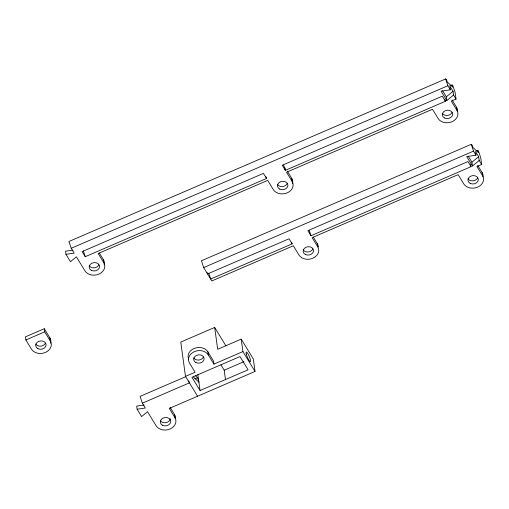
<?xml version="1.0" encoding="UTF-8"?>
<svg xmlns="http://www.w3.org/2000/svg" width="509" height="509" viewBox="0 0 509 509"><rect width="100%" height="100%" fill="white"/><g stroke="black" fill="none" stroke-linecap="round" stroke-linejoin="round"><path stroke-width="0.76" d="M446.819 100.572L446.304 96.825L453.042 91.289L449.854 86.066L450.37 89.807L441.093 91.175L446.819 100.572L453.551 95.03L453.042 91.289M472.441 165.966L471.932 162.225L478.664 156.683L475.482 151.459L475.991 155.2L466.721 156.575L472.441 165.966L479.179 160.43L478.664 156.683M449.848 85.875L452.037 84.933L452.781 87.204L447.258 82.006L446.514 79.735L445.649 78.927L68.969 241.476L71.203 248.284L74.161 253.132L65.979 254.341L65.546 251.223L72.991 250.123M71.203 248.284L447.888 85.735L450.37 89.807M266.531 178.468L263.427 173.378L82.146 251.605L85.251 256.695L266.531 178.468L265.793 176.222M445.451 101.259L442.346 96.163L282.26 165.247L285.364 170.343L445.451 101.259L444.974 99.809M452.037 84.933L452.902 85.747L455.135 92.555L456.032 99.102L451.324 101.138L456.923 110.326A10.466 8.354 -7.8 0 1 451.986 121.74A10.466 8.354 -7.8 0 1 438.09 118.451L432.491 109.263L286.529 172.252L292.128 181.439A10.466 8.354 -7.8 0 1 287.191 192.86A10.466 8.354 -7.8 0 1 273.295 189.571L267.696 180.377L98.186 253.527L103.785 262.72A10.466 8.354 -7.8 0 1 98.848 274.135A10.466 8.354 -7.8 0 1 84.952 270.845L76.401 256.81L70.458 261.696L65.979 254.341M476.208 150.957L477.665 150.327L478.409 152.598L472.886 147.4L472.142 145.135L471.277 144.321L201.443 260.767L203.676 267.575L211.827 280.943L293.318 245.777L298.923 254.964A10.466 8.354 -7.8 0 0 312.819 258.254A10.466 8.354 -7.8 0 0 317.756 246.84L317.33 243.716L313.328 237.156M44.283 328.719L25.45 336.843L25.876 339.967L31.475 349.155A10.466 8.354 -7.8 0 0 45.377 352.444A10.466 8.354 -7.8 0 0 50.315 341.03L49.882 337.906L44.283 328.719L44.709 331.836L50.315 341.03M25.876 339.967L44.709 331.836M203.676 267.575L473.51 151.128L475.991 155.2M291.663 242.367L292.153 243.868L210.662 279.034L208.754 273.225M471.079 166.653L467.975 161.563L307.888 230.647L310.993 235.737L471.079 166.653L470.367 164.477M477.665 150.327L478.53 151.141L480.763 157.949L481.66 164.502L476.952 166.532L482.551 175.72A10.466 8.354 -7.8 0 1 477.614 187.14A10.466 8.354 -7.8 0 1 463.718 183.851L458.119 174.657L312.157 237.646L317.756 246.84M225.971 345.967L214.683 327.44L180.778 342.067L185.48 376.38L197.575 396.231M144.13 405.018L136.686 406.118L137.118 409.236L141.597 416.591L147.54 411.705L156.091 425.74A10.466 8.354 -7.8 0 0 169.987 429.03A10.466 8.354 -7.8 0 0 174.924 417.615L169.325 408.422L255.022 371.443L253.31 358.966L241.215 339.115L217.674 349.276L214.683 327.44M185.48 376.38L195.087 372.238L189.488 363.044A10.466 8.354 -7.8 0 1 194.425 351.63A10.466 8.354 -7.8 0 1 208.321 354.919L213.92 364.107L242.927 351.592L241.215 339.115M185.747 376.679L140.109 396.371L142.342 403.179L145.3 408.027L137.118 409.236M194.852 378.919L197.543 377.754L199.038 382.297L193.509 377.099M142.342 403.179L189.431 382.863L188.756 380.821M225.474 379.549L224.189 370.196L243.875 361.702M200.043 390.524L248.074 369.801L240.006 356.567L191.982 377.29L200.043 390.524L197.886 374.751M195.335 375.68L197.543 377.754M453.551 95.03L456.032 99.102M452.1 99.987L456.497 107.208A10.466 8.354 -7.8 0 1 457.476 111.426M442.626 90.787L446.304 96.825M479.179 160.43L481.66 164.502M477.722 165.38L482.125 172.602A10.466 8.354 -7.8 0 1 483.105 176.82M468.255 156.187L471.932 162.225M287.299 171.1L291.702 178.322A10.466 8.354 -7.8 0 1 292.484 183.641M292.153 243.868L289.055 238.772L207.557 273.944L207.093 272.531M242.927 351.592L255.022 371.443M220.963 364.902L224.189 370.196M188.553 358.934A10.466 8.354 -7.8 0 1 194.623 348.264A10.466 8.354 -7.8 0 1 207.895 351.802L213.494 360.989L213.92 364.107M99.357 253.037L103.359 259.596A10.466 8.354 -7.8 0 1 104.141 264.915M170.101 407.27L174.498 414.491A10.466 8.354 -7.8 0 1 175.478 418.716M471.277 144.321L473.51 151.128M445.649 78.927L447.888 85.735M309.268 230.494L310.993 235.737M283.64 165.101L285.364 170.343M83.342 250.892L85.251 256.695M482.125 172.602L482.551 175.72M456.497 107.208L456.923 110.326M291.702 178.322L292.128 181.439M285.04 168.002L285.256 169.561M207.895 351.802L208.321 354.919M174.498 414.491L174.924 417.615M103.359 259.596L103.785 262.72M477.62 177.826A5.23 4.18 -7.8 0 1 472.976 180.841A5.23 4.18 -7.8 0 1 468 178.697M312.825 248.946A5.23 4.18 -7.8 0 1 308.18 251.955A5.23 4.18 -7.8 0 1 303.199 249.817M317.33 243.716A10.466 8.354 -7.8 0 1 318.322 246.84M170.28 418.633A5.23 4.18 -7.8 0 1 166.029 422.635A5.23 4.18 -7.8 0 1 160.373 420.587M203.39 357.025A5.23 4.18 -7.8 0 1 198.745 360.035A5.23 4.18 -7.8 0 1 193.77 357.897M451.992 112.432A5.23 4.18 -7.8 0 1 447.347 115.441A5.23 4.18 -7.8 0 1 442.372 113.303M98.854 264.826A5.23 4.18 -7.8 0 1 94.21 267.836A5.23 4.18 -7.8 0 1 89.234 265.692M287.197 183.552A5.23 4.18 -7.8 0 1 282.552 186.561A5.23 4.18 -7.8 0 1 277.577 184.417M45.384 343.136A5.23 4.18 -7.8 0 1 40.733 346.145A5.23 4.18 -7.8 0 1 35.757 344.001M49.882 337.906A10.466 8.354 -7.8 0 1 50.665 343.225M470.176 183.38A5.23 4.18 -7.8 0 0 478.333 179.862A5.23 4.18 -7.8 0 0 470.895 176.108A5.23 4.18 -7.8 0 0 470.176 183.38M305.381 254.5A5.23 4.18 -7.8 0 0 313.538 250.982A5.23 4.18 -7.8 0 0 306.1 247.228A5.23 4.18 -7.8 0 0 305.381 254.5M246.261 354.016A5.23 1.037 66.7 0 0 250.193 361.638A5.23 1.037 66.7 0 0 248.545 354.862A5.23 1.037 66.7 0 0 246.261 354.016M162.549 425.276A5.23 4.18 -7.8 0 0 170.706 421.757A5.23 4.18 -7.8 0 0 163.268 418.004A5.23 4.18 -7.8 0 0 162.549 425.276M195.946 362.58A5.23 4.18 -7.8 0 0 204.103 359.061A5.23 4.18 -7.8 0 0 196.665 355.307A5.23 4.18 -7.8 0 0 195.946 362.58M444.548 117.986A5.23 4.18 -7.8 0 0 452.705 114.468A5.23 4.18 -7.8 0 0 445.267 110.714A5.23 4.18 -7.8 0 0 444.548 117.986M279.753 189.106A5.23 4.18 -7.8 0 0 287.909 185.581A5.23 4.18 -7.8 0 0 280.472 181.828A5.23 4.18 -7.8 0 0 279.753 189.106M91.41 270.381A5.23 4.18 -7.8 0 0 99.567 266.862A5.23 4.18 -7.8 0 0 92.129 263.108A5.23 4.18 -7.8 0 0 91.41 270.381M37.94 348.69A5.23 4.18 -7.8 0 0 46.09 345.172A5.23 4.18 -7.8 0 0 38.652 341.418A5.23 4.18 -7.8 0 0 37.94 348.69"/></g></svg>
